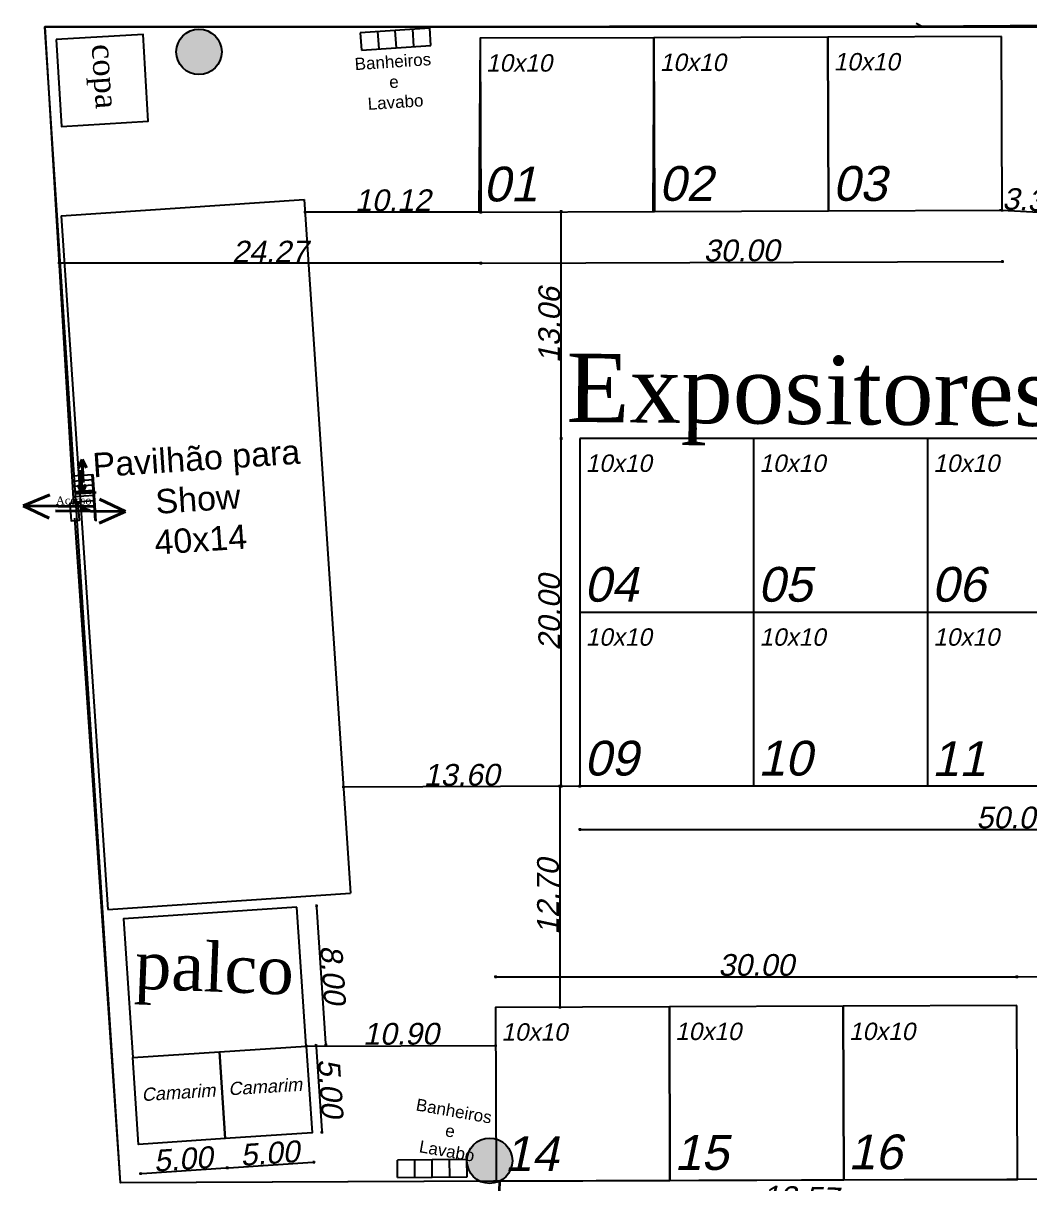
# Model space of a CAD drawing. Header units: metres. Extents: x 2113 to 5678, y -2764 to 956.
# Drawn here: x 4701.5 to 4759.4, y -1361.6 to -1294.9 of the extents above; entities that cross this region are included whole.
import ezdxf

# ---------------------------------------------------------------- set-up
doc = ezdxf.new("R2010")
doc.units = ezdxf.units.M
doc.header["$MEASUREMENT"] = 0
for name, color, linetype in [('ATUALIZADO', 4, 'Continuous'), ('Cota', 1, 'Continuous'), ('COTASOK', 1, 'Continuous'), ('ESTRUTURA', 7, 'Continuous'), ('PAREDE', 7, 'Continuous'), ('TELHADO', 6, 'Continuous'), ('TextoÁreas', 7, 'Continuous')]:
    doc.layers.add(name, color=color, linetype=linetype)
doc.styles.add('JEF', font='times.ttf', dxfattribs={"height": 0.3})
doc.styles.add('ROMANS', font='romans.shx')
doc.styles.get("Standard").update_dxf_attribs({"font": 'arial.ttf'})
doc.styles.add('TimesNewRoman', font='times.ttf')
doc.styles.add('util2000', font='arial.ttf', dxfattribs={"oblique": 12.000028})
doc.dimstyles.new('Copy of int_1-50_m_MS_50', dxfattribs={"dimscale": 0.05, "dimtxt": 25, "dimasz": 1.5, "dimexe": 1, "dimexo": 0, "dimgap": 0.75, "dimtad": 1, "dimzin": 1, "dimdsep": 46, "dimtxsty": 'util2000', "dimblk": '_U2_SETA01', "dimcen": 1.5, "dimse1": 1, "dimse2": 1, "dimclrd": 1, "dimclre": 1, "dimclrt": 1, "dimazin": 3, "dimtfac": 1, "dimtix": 1, "dimtmove": 1, "dimatfit": 3, "dimldrblk": '_U2_SETA02', "dimfxl": 1, "dimtzin": 12, "dimarcsym": 0})

# ---------------------------------------------------------------- blocks, each defined once
blk = doc.blocks.new('_U2_SETA01')
at = {"color": 0}
for p, q in [((-1, 0), (1, 0)), ((0, -1), (0, 1))]:
    blk.add_line(p, q, dxfattribs=at)
blk.add_line((-0.5, -0.5), (0.5, 0.5))
blk = doc.blocks.new('*D430')
at = {"layer": 'Cota', "color": 1, "lineweight": -2, "transparency": 16777216}
blk.add_line((4733.608, -1341.247), (4783.458, -1341.247), dxfattribs=at)
at = {"layer": 'Defpoints', "color": 0, "transparency": 16777216}
for p in [(4733.533, -1338.764), (4783.533, -1338.764), (4783.533, -1341.247)]:
    blk.add_point(p, dxfattribs=at)
at = {"layer": 'Cota', "color": 1, "lineweight": -2, "transparency": 16777216, "xscale": 0.07500000000000001, "yscale": 0.07500000000000001, "zscale": 0.07500000000000001, "rotation": 180}
blk.add_blockref('_U2_SETA01', (4733.533, -1341.247), dxfattribs=at)
at = {"layer": 'Cota', "color": 1, "lineweight": -2, "transparency": 16777216, "xscale": 0.07500000000000001, "yscale": 0.07500000000000001, "zscale": 0.07500000000000001}
blk.add_blockref('_U2_SETA01', (4783.533, -1341.247), dxfattribs=at)
at = {"layer": 'Cota', "color": 1, "transparency": 16777216, "insert": (4758.533, -1340.571), "char_height": 1.25, "attachment_point": 5, "style": 'util2000'}
blk.add_mtext('50.00', dxfattribs=at)
blk = doc.blocks.new('_U2_SETA02')
blk.add_solid([(-1, -0.17), (0, 0), (-1, 0.17)])
blk = doc.blocks.new('*D432')
at = {"layer": 'Cota', "color": 1, "lineweight": -2, "transparency": 16777216}
blk.add_line((4732.458, -1338.689), (4732.458, -1318.839), dxfattribs=at)
at = {"layer": 'Defpoints', "color": 0, "transparency": 16777216}
for p in [(4732.458, -1318.764), (4733.533, -1318.764), (4733.533, -1338.764)]:
    blk.add_point(p, dxfattribs=at)
at = {"layer": 'Cota', "color": 1, "lineweight": -2, "transparency": 16777216, "xscale": 0.07500000000000001, "yscale": 0.07500000000000001, "zscale": 0.07500000000000001}
for p, rotation in [((4732.458, -1318.764), 90), ((4732.458, -1338.764), 270)]:
    blk.add_blockref('_U2_SETA01', p, dxfattribs=dict(at, rotation=rotation))
at = {"layer": 'Cota', "color": 1, "transparency": 16777216, "insert": (4731.783, -1328.764), "char_height": 1.25, "attachment_point": 5, "rotation": 90, "style": 'util2000'}
blk.add_mtext('20.00', dxfattribs=at)
blk = doc.blocks.new('*D433')
at = {"layer": 'Cota', "color": 1, "lineweight": -2, "transparency": 16777216}
blk.add_line((4732.383, -1338.839), (4732.383, -1351.391), dxfattribs=at)
at = {"layer": 'Defpoints', "color": 0, "transparency": 16777216}
for p in [(4733.533, -1338.764), (4732.383, -1351.466), (4733.533, -1351.466)]:
    blk.add_point(p, dxfattribs=at)
at = {"layer": 'Cota', "color": 1, "lineweight": -2, "transparency": 16777216, "xscale": 0.07500000000000001, "yscale": 0.07500000000000001, "zscale": 0.07500000000000001}
for p, rotation in [((4732.383, -1338.764), 90), ((4732.383, -1351.466), 270)]:
    blk.add_blockref('_U2_SETA01', p, dxfattribs=dict(at, rotation=rotation))
at = {"layer": 'Cota', "color": 1, "transparency": 16777216, "insert": (4731.708, -1345.115), "char_height": 1.25, "attachment_point": 5, "rotation": 90, "style": 'util2000'}
blk.add_mtext('12.70', dxfattribs=at)
blk = doc.blocks.new('*D434')
at = {"layer": 'Cota', "color": 1, "lineweight": -2, "transparency": 16777216}
blk.add_line((4732.458, -1318.689), (4732.458, -1305.778), dxfattribs=at)
at = {"layer": 'Defpoints', "color": 0, "transparency": 16777216}
for p in [(4732.458, -1305.703), (4737.728, -1305.703), (4733.533, -1318.764)]:
    blk.add_point(p, dxfattribs=at)
at = {"layer": 'Cota', "color": 1, "lineweight": -2, "transparency": 16777216, "xscale": 0.07500000000000001, "yscale": 0.07500000000000001, "zscale": 0.07500000000000001}
for p, rotation in [((4732.458, -1305.703), 90), ((4732.458, -1318.764), 270)]:
    blk.add_blockref('_U2_SETA01', p, dxfattribs=dict(at, rotation=rotation))
at = {"layer": 'Cota', "color": 1, "transparency": 16777216, "insert": (4731.782, -1312.234), "char_height": 1.25, "attachment_point": 5, "rotation": 90, "style": 'util2000'}
blk.add_mtext('13.06', dxfattribs=at)
blk = doc.blocks.new('*D435')
at = {"layer": 'Cota', "color": 1, "lineweight": -2, "transparency": 16777216}
blk.add_line((4727.919, -1308.675), (4757.769, -1308.571), dxfattribs=at)
at = {"layer": 'Defpoints', "color": 0, "transparency": 16777216}
for p in [(4727.834, -1305.738), (4757.834, -1305.634), (4757.844, -1308.571)]:
    blk.add_point(p, dxfattribs=at)
at = {"layer": 'Cota', "color": 1, "lineweight": -2, "transparency": 16777216, "xscale": 0.07500000000000001, "yscale": 0.07500000000000001, "zscale": 0.07500000000000001}
for p, rotation in [((4757.844, -1308.571), 0.1995303245164717), ((4727.844, -1308.675), 180.1995303245165)]:
    blk.add_blockref('_U2_SETA01', p, dxfattribs=dict(at, rotation=rotation))
at = {"layer": 'Cota', "color": 1, "transparency": 16777216, "insert": (4742.842, -1307.947), "char_height": 1.25, "attachment_point": 5, "rotation": 0.19953, "style": 'util2000'}
blk.add_mtext('30.00', dxfattribs=at)
blk = doc.blocks.new('*D436')
at = {"layer": 'Cota', "color": 1, "lineweight": -2, "transparency": 16777216}
blk.add_line((4728.758, -1349.729), (4758.608, -1349.729), dxfattribs=at)
at = {"layer": 'Defpoints', "color": 0, "transparency": 16777216}
for p in [(4758.683, -1349.729), (4728.683, -1351.483), (4758.683, -1351.483)]:
    blk.add_point(p, dxfattribs=at)
at = {"layer": 'Cota', "color": 1, "lineweight": -2, "transparency": 16777216, "xscale": 0.07500000000000001, "yscale": 0.07500000000000001, "zscale": 0.07500000000000001, "rotation": 180}
blk.add_blockref('_U2_SETA01', (4728.683, -1349.729), dxfattribs=at)
at = {"layer": 'Cota', "color": 1, "lineweight": -2, "transparency": 16777216, "xscale": 0.07500000000000001, "yscale": 0.07500000000000001, "zscale": 0.07500000000000001}
blk.add_blockref('_U2_SETA01', (4758.683, -1349.729), dxfattribs=at)
at = {"layer": 'Cota', "color": 1, "transparency": 16777216, "insert": (4743.683, -1349.053), "char_height": 1.25, "attachment_point": 5, "style": 'util2000'}
blk.add_mtext('30.00', dxfattribs=at)
blk = doc.blocks.new('*D437')
at = {"layer": 'Cota', "color": 1, "lineweight": -2, "transparency": 16777216}
blk.add_line((4758.747, -1349.728), (4768.157, -1349.669), dxfattribs=at)
at = {"layer": 'Defpoints', "color": 0, "transparency": 16777216}
for p in [(4768.232, -1349.668), (4758.683, -1351.378), (4768.242, -1351.318)]:
    blk.add_point(p, dxfattribs=at)
at = {"layer": 'Cota', "color": 1, "lineweight": -2, "transparency": 16777216, "xscale": 0.07500000000000001, "yscale": 0.07500000000000001, "zscale": 0.07500000000000001}
for p, rotation in [((4758.672, -1349.729), 180.3615039330208), ((4768.232, -1349.668), 0.3615039330207457)]:
    blk.add_blockref('_U2_SETA01', p, dxfattribs=dict(at, rotation=rotation))
at = {"layer": 'Cota', "color": 1, "transparency": 16777216, "insert": (4763.448, -1349.023), "char_height": 1.25, "attachment_point": 5, "rotation": 0.3615, "style": 'util2000'}
blk.add_mtext('9.56', dxfattribs=at)
blk = doc.blocks.new('*D440')
at = {"layer": 'Cota', "color": 1, "lineweight": -2, "transparency": 16777216}
blk.add_line((4727.769, -1308.675), (4703.651, -1308.675), dxfattribs=at)
at = {"layer": 'Defpoints', "color": 0, "transparency": 16777216}
for p in [(4703.576, -1308.675), (4703.576, -1308.675), (4727.844, -1308.675)]:
    blk.add_point(p, dxfattribs=at)
at = {"layer": 'Cota', "color": 1, "lineweight": -2, "transparency": 16777216, "xscale": 0.07500000000000001, "yscale": 0.07500000000000001, "zscale": 0.07500000000000001, "rotation": 180}
blk.add_blockref('_U2_SETA01', (4703.576, -1308.675), dxfattribs=at)
at = {"layer": 'Cota', "color": 1, "lineweight": -2, "transparency": 16777216, "xscale": 0.07500000000000001, "yscale": 0.07500000000000001, "zscale": 0.07500000000000001}
blk.add_blockref('_U2_SETA01', (4727.844, -1308.675), dxfattribs=at)
at = {"layer": 'Cota', "color": 1, "transparency": 16777216, "insert": (4715.71, -1308.01), "char_height": 1.25, "attachment_point": 5, "style": 'util2000'}
blk.add_mtext('24.27', dxfattribs=at)
blk = doc.blocks.new('*D441')
at = {"layer": 'Cota', "color": 1, "lineweight": -2, "transparency": 16777216}
for p, q in [((4757.759, -1305.63), (4757.684, -1305.626)), ((4757.834, -1305.634), (4761.192, -1305.817)), ((4761.267, -1305.821), (4761.342, -1305.825))]:
    blk.add_line(p, q, dxfattribs=at)
at = {"layer": 'Defpoints', "color": 0, "transparency": 16777216}
for p in [(4757.834, -1305.634), (4761.192, -1305.817), (4761.192, -1305.817)]:
    blk.add_point(p, dxfattribs=at)
at = {"layer": 'Cota', "color": 1, "lineweight": -2, "transparency": 16777216, "xscale": 0.07500000000000001, "yscale": 0.07500000000000001, "zscale": 0.07500000000000001}
for p, rotation in [((4757.834, -1305.634), 356.8782008036445), ((4761.192, -1305.817), 176.8782008036445)]:
    blk.add_blockref('_U2_SETA01', p, dxfattribs=dict(at, rotation=rotation))
at = {"layer": 'Cota', "color": 1, "transparency": 16777216, "insert": (4759.55, -1305.05), "char_height": 1.25, "attachment_point": 5, "rotation": 356.8782, "style": 'util2000'}
blk.add_mtext('3.36', dxfattribs=at)
blk = doc.blocks.new('*D444')
at = {"layer": 'Cota', "color": 1, "lineweight": -2, "transparency": 16777216}
blk.add_line((4739.494, -1362.906), (4752.912, -1363.289), dxfattribs=at)
at = {"layer": 'Defpoints', "color": 0, "transparency": 16777216}
for p in [(4739.419, -1362.904), (4752.987, -1363.292), (4752.987, -1363.292)]:
    blk.add_point(p, dxfattribs=at)
at = {"layer": 'Cota', "color": 1, "lineweight": -2, "transparency": 16777216, "xscale": 0.07500000000000001, "yscale": 0.07500000000000001, "zscale": 0.07500000000000001}
for p, rotation in [((4739.419, -1362.904), 178.3624991956083), ((4752.987, -1363.292), 358.3624991956083)]:
    blk.add_blockref('_U2_SETA01', p, dxfattribs=dict(at, rotation=rotation))
at = {"layer": 'Cota', "color": 1, "transparency": 16777216, "insert": (4746.222, -1362.422), "char_height": 1.25, "attachment_point": 5, "rotation": 358.3625, "style": 'util2000'}
blk.add_mtext('13.57', dxfattribs=at)
blk = doc.blocks.new('*D417')
at = {"color": 1, "lineweight": -2, "transparency": 16777216}
blk.add_line((4718.921, -1353.557), (4718.396, -1345.725), dxfattribs=at)
at = {"layer": 'Defpoints', "color": 0, "transparency": 16777216}
for p in [(4717.256, -1345.726), (4718.391, -1345.65), (4717.791, -1353.708)]:
    blk.add_point(p, dxfattribs=at)
at = {"color": 1, "lineweight": -2, "transparency": 16777216, "xscale": 0.07500000000000001, "yscale": 0.07500000000000001, "zscale": 0.07500000000000001}
for p, rotation in [((4718.391, -1345.65), 93.83096667866728), ((4718.926, -1353.632), 273.8309666786673)]:
    blk.add_blockref('_U2_SETA01', p, dxfattribs=dict(at, rotation=rotation))
at = {"color": 1, "transparency": 16777216, "insert": (4719.333, -1349.596), "char_height": 1.25, "attachment_point": 5, "rotation": 273.83097, "style": 'util2000'}
blk.add_mtext('8.00', dxfattribs=at)
blk = doc.blocks.new('*D418')
at = {"color": 1, "lineweight": -2, "transparency": 16777216}
blk.add_line((4717.866, -1353.708), (4728.616, -1353.671), dxfattribs=at)
at = {"layer": 'Defpoints', "color": 0, "transparency": 16777216}
for p in [(4717.791, -1353.708), (4728.691, -1353.67), (4728.691, -1353.67)]:
    blk.add_point(p, dxfattribs=at)
at = {"color": 1, "lineweight": -2, "transparency": 16777216, "xscale": 0.07500000000000001, "yscale": 0.07500000000000001, "zscale": 0.07500000000000001}
for p, rotation in [((4717.791, -1353.708), 180.1995303209843), ((4728.691, -1353.67), 0.1995303209842877)]:
    blk.add_blockref('_U2_SETA01', p, dxfattribs=dict(at, rotation=rotation))
at = {"color": 1, "transparency": 16777216, "insert": (4723.238, -1353.014), "char_height": 1.25, "attachment_point": 5, "rotation": 0.19953, "style": 'util2000'}
blk.add_mtext('10.90', dxfattribs=at)
blk = doc.blocks.new('*D419')
at = {"color": 1, "lineweight": -2, "transparency": 16777216}
blk.add_line((4733.458, -1338.764), (4720.009, -1338.821), dxfattribs=at)
at = {"layer": 'Defpoints', "color": 0, "transparency": 16777216}
for p in [(4719.934, -1338.821), (4719.934, -1338.821), (4733.533, -1338.764)]:
    blk.add_point(p, dxfattribs=at)
at = {"color": 1, "lineweight": -2, "transparency": 16777216, "xscale": 0.07500000000000001, "yscale": 0.07500000000000001, "zscale": 0.07500000000000001}
for p, rotation in [((4719.934, -1338.821), 180.2408811277053), ((4733.533, -1338.764), 0.2408811277052525)]:
    blk.add_blockref('_U2_SETA01', p, dxfattribs=dict(at, rotation=rotation))
at = {"color": 1, "transparency": 16777216, "insert": (4726.731, -1338.116), "char_height": 1.25, "attachment_point": 5, "rotation": 0.24088, "style": 'util2000'}
blk.add_mtext('13.60', dxfattribs=at)
blk = doc.blocks.new('*D420')
at = {"color": 1, "lineweight": -2, "transparency": 16777216}
blk.add_line((4727.759, -1305.738), (4717.794, -1305.744), dxfattribs=at)
at = {"layer": 'Defpoints', "color": 0, "transparency": 16777216}
for p in [(4717.719, -1305.744), (4717.719, -1305.744), (4727.834, -1305.738)]:
    blk.add_point(p, dxfattribs=at)
at = {"color": 1, "lineweight": -2, "transparency": 16777216, "xscale": 0.07500000000000001, "yscale": 0.07500000000000001, "zscale": 0.07500000000000001}
for p, rotation in [((4717.719, -1305.744), 180.034419170089), ((4727.834, -1305.738), 0.0344191700889418)]:
    blk.add_blockref('_U2_SETA01', p, dxfattribs=dict(at, rotation=rotation))
at = {"color": 1, "transparency": 16777216, "insert": (4722.776, -1305.066), "char_height": 1.25, "attachment_point": 5, "rotation": 0.03442, "style": 'util2000'}
blk.add_mtext('10.12', dxfattribs=at)
blk = doc.blocks.new('*D421')
at = {"color": 1, "lineweight": -2, "transparency": 16777216}
blk.add_line((4718.358, -1353.745), (4718.682, -1358.585), dxfattribs=at)
at = {"layer": 'Defpoints', "color": 0, "transparency": 16777216}
for p in [(4717.791, -1353.708), (4718.125, -1358.697), (4718.687, -1358.659)]:
    blk.add_point(p, dxfattribs=at)
at = {"color": 1, "lineweight": -2, "transparency": 16777216, "xscale": 0.07500000000000001, "yscale": 0.07500000000000001, "zscale": 0.07500000000000001}
for p, rotation in [((4718.353, -1353.671), 93.83096665163166), ((4718.687, -1358.659), 273.8309666516316)]:
    blk.add_blockref('_U2_SETA01', p, dxfattribs=dict(at, rotation=rotation))
at = {"color": 1, "transparency": 16777216, "insert": (4719.195, -1356.12), "char_height": 1.25, "attachment_point": 5, "rotation": 273.83097, "style": 'util2000'}
blk.add_mtext('5.00', dxfattribs=at)
blk = doc.blocks.new('*D422')
at = {"color": 1, "lineweight": -2, "transparency": 16777216}
blk.add_line((4708.335, -1361.046), (4713.174, -1360.722), dxfattribs=at)
at = {"layer": 'Defpoints', "color": 0, "transparency": 16777216}
for p in [(4713.136, -1359.031), (4708.147, -1359.365), (4713.249, -1360.717)]:
    blk.add_point(p, dxfattribs=at)
at = {"color": 1, "lineweight": -2, "transparency": 16777216, "xscale": 0.07500000000000001, "yscale": 0.07500000000000001, "zscale": 0.07500000000000001}
for p, rotation in [((4708.26, -1361.051), 183.830966651627), ((4713.249, -1360.717), 3.830966651626961)]:
    blk.add_blockref('_U2_SETA01', p, dxfattribs=dict(at, rotation=rotation))
at = {"color": 1, "transparency": 16777216, "insert": (4710.709, -1360.21), "char_height": 1.25, "attachment_point": 5, "rotation": 3.83097, "style": 'util2000'}
blk.add_mtext('5.00', dxfattribs=at)
blk = doc.blocks.new('*D423')
at = {"color": 1, "lineweight": -2, "transparency": 16777216}
blk.add_line((4713.324, -1360.712), (4718.163, -1360.388), dxfattribs=at)
at = {"layer": 'Defpoints', "color": 0, "transparency": 16777216}
for p in [(4713.136, -1359.031), (4718.125, -1358.697), (4718.238, -1360.383)]:
    blk.add_point(p, dxfattribs=at)
at = {"color": 1, "lineweight": -2, "transparency": 16777216, "xscale": 0.07500000000000001, "yscale": 0.07500000000000001, "zscale": 0.07500000000000001}
for p, rotation in [((4718.238, -1360.383), 3.83096669599337), ((4713.249, -1360.717), 183.8309666959934)]:
    blk.add_blockref('_U2_SETA01', p, dxfattribs=dict(at, rotation=rotation))
at = {"color": 1, "transparency": 16777216, "insert": (4715.698, -1359.875), "char_height": 1.25, "attachment_point": 5, "rotation": 3.83097, "style": 'util2000'}
blk.add_mtext('5.00', dxfattribs=at)

msp = doc.modelspace()

# ---------------------------------------------------------------- hatches: boundary and pattern name
at = {"layer": 'PAREDE'}
h = msp.add_hatch(color=5, dxfattribs=at)
h.dxf.hatch_style = 1
h.paths.add_polyline_path([(4712.242, -1297.667, 1), (4710.995, -1295.369, 1)])
h = msp.add_hatch(color=5, dxfattribs=at)
h.dxf.hatch_style = 1
h.paths.add_polyline_path([(4728.967, -1361.454, 1), (4727.72, -1359.157, 1)])

# ---------------------------------------------------------------- linework, layer by layer
at = {"color": 1}
for p, q in [((4702.759, -1295.081), (4783.32, -1295.106)), ((4707.11, -1361.574), (4702.759, -1295.081)), ((4728.914, -1361.482), (4707.11, -1361.574)), ((4726.841, -1421.805), (4728.914, -1361.482))]:
    msp.add_line(p, q, dxfattribs=at)
at = {"layer": 'ATUALIZADO', "linetype": 'Continuous'}
msp.add_line((4752.891, -1294.87), (4753.246, -1295.059), dxfattribs=at)
at = {"layer": 'ATUALIZADO'}
msp.add_line((4768.351, -1294.93), (4752.903, -1295.062), dxfattribs=at)
for points in [[(4752.903, -1295.062), (4735.244, -1295.052), (4702.759, -1295.081), (4704.392, -1322.525)], [(4770.626, -1401.821), (4763.727, -1399.828), (4762.673, -1435.757), (4726.841, -1421.805), (4728.946, -1361.482), (4707.11, -1361.574), (4704.475, -1323.343)], [(4764.002, -1361.36), (4728.571, -1361.483)]]:
    msp.add_lwpolyline(points, dxfattribs=at)
at = {"layer": 'ESTRUTURA'}
for p, q in [((4724.894, -1295.151), (4720.903, -1295.418)), ((4724.961, -1296.149), (4724.894, -1295.151)), ((4720.903, -1295.418), (4720.969, -1296.416)), ((4721.9, -1295.352), (4721.967, -1296.349)), ((4722.898, -1295.285), (4722.965, -1296.283)), ((4723.896, -1295.218), (4723.963, -1296.216)), ((4720.969, -1296.416), (4724.961, -1296.149)), ((4703.701, -1305.942), (4717.67, -1305.007)), ((4717.67, -1305.007), (4720.342, -1344.918)), ((4703.701, -1305.942), (4706.373, -1345.853)), ((4706.373, -1345.853), (4720.342, -1344.918)), ((4725.036, -1360.247), (4723.036, -1360.265)), ((4723.045, -1361.265), (4723.036, -1360.265)), ((4724.045, -1361.256), (4724.036, -1360.256)), ((4727.036, -1360.229), (4725.036, -1360.247)), ((4725.045, -1361.247), (4725.036, -1360.247)), ((4726.045, -1361.238), (4726.036, -1360.238)), ((4727.045, -1361.229), (4727.036, -1360.229)), ((4723.045, -1361.265), (4725.045, -1361.247)), ((4725.045, -1361.247), (4727.045, -1361.229))]:
    msp.add_line(p, q, dxfattribs=at)
for points in [[(4717.256, -1345.726), (4707.278, -1346.394), (4707.813, -1354.376), (4717.791, -1353.708)], [(4712.802, -1354.042), (4717.791, -1353.708), (4718.125, -1358.697), (4713.136, -1359.031)], [(4707.813, -1354.376), (4712.802, -1354.042), (4713.136, -1359.031), (4708.147, -1359.365)]]:
    msp.add_lwpolyline(points, close=True, dxfattribs=at)
at = {"layer": 'PAREDE'}
for p, q in [((4727.799, -1295.738), (4727.728, -1305.738)), ((4727.799, -1295.738), (4727.728, -1305.738)), ((4737.799, -1295.704), (4737.728, -1305.703)), ((4737.799, -1295.704), (4737.728, -1305.703)), ((4733.533, -1318.764), (4733.533, -1338.764)), ((4783.533, -1318.764), (4733.533, -1318.764)), ((4743.533, -1318.764), (4743.533, -1338.764)), ((4753.533, -1318.764), (4753.533, -1338.764)), ((4704.312, -1320.906), (4705.509, -1320.826)), ((4704.332, -1321.205), (4705.529, -1321.125)), ((4705.459, -1320.829), (4705.636, -1323.473)), ((4705.509, -1320.826), (4705.689, -1323.52)), ((4704.352, -1321.505), (4705.549, -1321.424)), ((4704.372, -1321.804), (4705.569, -1321.724)), ((4704.511, -1321.894), (4705.658, -1321.817)), ((4704.515, -1321.944), (4705.712, -1321.863)), ((4705.708, -1321.813), (4705.709, -1321.813)), ((4704.392, -1322.103), (4705.589, -1322.023)), ((4704.412, -1322.403), (4705.61, -1322.322)), ((4783.533, -1328.764), (4733.533, -1328.764)), ((4783.533, -1338.764), (4733.533, -1338.764))]:
    msp.add_line(p, q, dxfattribs=at)
for points in [[(4703.411, -1295.816), (4703.708, -1300.807), (4708.699, -1300.51), (4708.402, -1295.518)], [(4737.799, -1295.704), (4727.799, -1295.738), (4727.834, -1305.738), (4737.834, -1305.703)], [(4747.799, -1295.669), (4737.799, -1295.704), (4737.834, -1305.703), (4747.834, -1305.669)], [(4757.799, -1295.634), (4747.799, -1295.669), (4747.834, -1305.669), (4757.834, -1305.634)], [(4704.678, -1322.463), (4704.199, -1322.498), (4704.272, -1323.489), (4704.751, -1323.458)], [(4738.683, -1351.448), (4728.683, -1351.483), (4728.718, -1361.483), (4738.718, -1361.448)], [(4748.683, -1351.413), (4738.683, -1351.448), (4738.718, -1361.448), (4748.718, -1361.413)], [(4758.683, -1351.378), (4748.683, -1351.413), (4748.718, -1361.413), (4758.718, -1361.378)]]:
    msp.add_lwpolyline(points, close=True, dxfattribs=at)
for centre in [(4711.619, -1296.518), (4728.344, -1360.306)]:
    msp.add_circle(centre, 1.307, dxfattribs=at)
at = {"layer": 'TELHADO', "lineweight": 40}
for p, q in [((4704.892, -1319.958), (4704.686, -1320.469)), ((4704.892, -1319.958), (4704.686, -1320.469)), ((4704.956, -1321.298), (4704.892, -1319.958)), ((4704.892, -1319.958), (4705.146, -1320.447)), ((4704.956, -1321.298), (4704.892, -1319.958)), ((4704.892, -1319.958), (4705.146, -1320.447)), ((4704.832, -1320.58), (4704.897, -1321.92)), ((4704.832, -1320.58), (4704.897, -1321.92)), ((4704.897, -1321.92), (4704.643, -1321.43)), ((4704.897, -1321.92), (4704.643, -1321.43)), ((4704.897, -1321.92), (4705.102, -1321.408)), ((4704.897, -1321.92), (4705.102, -1321.408)), ((4701.508, -1322.628), (4703.041, -1322.005)), ((4707.385, -1322.956), (4705.889, -1322.251)), ((4707.385, -1322.956), (4705.889, -1322.251)), ((4705.533, -1322.668), (4701.508, -1322.628)), ((4701.508, -1322.628), (4703.005, -1323.333)), ((4705.533, -1322.668), (4701.508, -1322.628)), ((4701.508, -1322.628), (4703.005, -1323.333)), ((4703.36, -1322.916), (4707.385, -1322.956)), ((4703.36, -1322.916), (4707.385, -1322.956)), ((4705.334, -1322.894), (4704.808, -1322.729)), ((4707.385, -1322.956), (4705.875, -1323.631)), ((4707.385, -1322.956), (4705.875, -1323.631))]:
    msp.add_line(p, q, dxfattribs=at)

# ---------------------------------------------------------------- texts
at = {"layer": 'COTASOK', "insert": (4703.39, -1322.088), "char_height": 0.4688, "width": 2.38344, "attachment_point": 1, "style": 'JEF'}
msp.add_mtext('Acesso', dxfattribs=at)
at = {"layer": 'PAREDE', "color": 1, "char_height": 0.7, "attachment_point": 7}
for insert, rotation in [((4722.899, -1299.767), 3.79878), ((4725.77, -1360.088), 349.99061)]:
    msp.add_mtext('\\pi-2.14703;{\\C256;Banheiros\\P\\pi-0.23373;e\\P\\pi-1.55017;Lavabo}', dxfattribs=dict(at, insert=insert, rotation=rotation))
at = {"layer": 'PAREDE', "color": 1, "attachment_point": 7, "rotation": 359.96781, "style": 'util2000'}
for s, insert, char_height in [('{\\f@Arial Unicode MS|b0|i0|c0|p34;\\C256;\\P\\H1.4286x;10x10}', (4728.134, -1297.667), 0.7), ('{\\f@Arial Unicode MS|b0|i0|c0|p34;\\C256;\\P\\H1.4286x;10x10}', (4738.134, -1297.632), 0.7), ('{\\f@Arial Unicode MS|b0|i0|c0|p34;\\C256;\\P\\H1.4286x;10x10}', (4748.134, -1297.598), 0.7), ('{\\f@Arial Unicode MS|b0|i0|c0|p34;\\C256;\\P\\H1.4286x;01}', (4727.984, -1305.15), 1.4), ('{\\f@Arial Unicode MS|b0|i0|c0|p34;\\C256;\\P\\H1.4286x;02}', (4738.09, -1305.116), 1.4), ('{\\f@Arial Unicode MS|b0|i0|c0|p34;\\C256;\\P\\H1.4286x;03}', (4748.09, -1305.116), 1.4), ('{\\f@Arial Unicode MS|b0|i0|c0|p34;\\C256;\\P\\H1.4286x;10x10}', (4733.868, -1320.693), 0.7), ('{\\f@Arial Unicode MS|b0|i0|c0|p34;\\C256;\\P\\H1.4286x;10x10}', (4743.868, -1320.693), 0.7), ('{\\f@Arial Unicode MS|b0|i0|c0|p34;\\C256;\\P\\H1.4286x;10x10}', (4753.868, -1320.693), 0.7), ('{\\f@Arial Unicode MS|b0|i0|c0|p34;\\C256;\\P\\H1.4286x;04}', (4733.789, -1328.176), 1.4), ('{\\f@Arial Unicode MS|b0|i0|c0|p34;\\C256;\\P\\H1.4286x;05}', (4743.789, -1328.176), 1.4), ('{\\f@Arial Unicode MS|b0|i0|c0|p34;\\C256;\\P\\H1.4286x;06}', (4753.789, -1328.176), 1.4), ('{\\f@Arial Unicode MS|b0|i0|c0|p34;\\C256;\\P\\H1.4286x;10x10}', (4733.868, -1330.693), 0.7), ('{\\f@Arial Unicode MS|b0|i0|c0|p34;\\C256;\\P\\H1.4286x;10x10}', (4743.868, -1330.693), 0.7), ('{\\f@Arial Unicode MS|b0|i0|c0|p34;\\C256;\\P\\H1.4286x;10x10}', (4753.868, -1330.693), 0.7), ('{\\f@Arial Unicode MS|b0|i0|c0|p34;\\C256;\\P\\H1.4286x;09}', (4733.789, -1338.176), 1.4), ('{\\f@Arial Unicode MS|b0|i0|c0|p34;\\C256;\\P\\H1.4286x;10}', (4743.789, -1338.176), 1.4), ('{\\f@Arial Unicode MS|b0|i0|c0|p34;\\C256;\\P\\H1.4286x;11}', (4753.789, -1338.176), 1.4), ('{\\f@Arial Unicode MS|b0|i0|c0|p34;\\C256;\\P\\H1.4286x;10x10}', (4729.018, -1353.412), 0.7), ('{\\f@Arial Unicode MS|b0|i0|c0|p34;\\C256;\\P\\H1.4286x;10x10}', (4739.017, -1353.377), 0.7), ('{\\f@Arial Unicode MS|b0|i0|c0|p34;\\C256;\\P\\H1.4286x;10x10}', (4749.018, -1353.376), 0.7), ('{\\f@Arial Unicode MS|b0|i0|c0|p34;\\C256;\\P\\H1.4286x;14}', (4729.202, -1360.894), 1.4), ('{\\f@Arial Unicode MS|b0|i0|c0|p34;\\C256;\\P\\H1.4286x;15}', (4738.974, -1360.86), 1.4), ('{\\f@Arial Unicode MS|b0|i0|c0|p34;\\C256;\\P\\H1.4286x;16}', (4748.973, -1360.825), 1.4)]:
    msp.add_mtext(s, dxfattribs=dict(at, insert=insert, char_height=char_height))
at = {"layer": 'PAREDE', "color": 1, "insert": (4703.72, -1325.818), "char_height": 1.4, "width": 16.01334, "attachment_point": 7, "rotation": 3.79878}
msp.add_mtext('\\pi2.14357;{\\C256;Pavilhão para \\P\\pi5.61206;Show\\P\\pi5.40196;40x14}', dxfattribs=at)
at = {"layer": 'PAREDE', "insert": (4707.99, -1347.598), "char_height": 2.8, "attachment_point": 1, "rotation": 357.72049, "style": 'ROMANS'}
msp.add_mtext_dynamic_manual_height_columns('{\\fTimes New Roman|b0|i0|c0|p18;palco}', width=57.76889, gutter_width=15, heights=[0], dxfattribs=at)
at = {"layer": 'PAREDE', "color": 1, "char_height": 0.75, "width": 2.58285, "attachment_point": 7, "rotation": 3.58011, "style": 'util2000'}
for insert in [(4708.348, -1356.89), (4713.336, -1356.556)]:
    msp.add_mtext('{\\f@Arial Unicode MS|b0|i0|c0|p34;\\C256;Camarim}', dxfattribs=dict(at, insert=insert))
at = {"layer": 'TextoÁreas', "style": 'TimesNewRoman'}
for s, height, rotation, p in [('copa', 1.311, 273.83097, (4705.441, -1296.107)), ('Expositores Externos', 3.93287, 359.51731, (4732.749, -1317.805))]:
    msp.add_text(s, height=height, rotation=rotation, dxfattribs=at).set_placement(p)

# ---------------------------------------------------------------- dimensions: what is measured, and where the dimension line sits
for p1, p2, distance, picture, middle in [((4727.834, -1305.738), (4717.719, -1305.744), 0, '*D420', (4722.776, -1305.066)), ((4733.533, -1338.764), (4719.934, -1338.821), 0, '*D419', (4726.731, -1338.116)), ((4717.791, -1353.708), (4717.256, -1345.726), -1.138, '*D417', (4719.333, -1349.596)), ((4717.791, -1353.708), (4728.691, -1353.67), 0, '*D418', (4723.238, -1353.014)), ((4717.791, -1353.708), (4718.125, -1358.697), 0.564, '*D421', (4719.195, -1356.12)), ((4708.147, -1359.365), (4713.136, -1359.031), -1.689, '*D422', (4710.709, -1360.21)), ((4713.136, -1359.031), (4718.125, -1358.697), -1.689, '*D423', (4715.698, -1359.875))]:
    dim = msp.add_aligned_dim(p1=p1, p2=p2, distance=distance, dimstyle='Copy of int_1-50_m_MS_50')
    dim.commit()
    dim.dimension.update_dxf_attribs({"geometry": picture, "text_midpoint": middle})
at = {"layer": 'Cota', "color": 1}
for p1, p2, distance, picture, middle in [((4757.834, -1305.634), (4761.192, -1305.817), 0, '*D441', (4759.55, -1305.05)), ((4727.834, -1305.738), (4757.834, -1305.634), -2.937, '*D435', (4742.842, -1307.947)), ((4727.844, -1308.675), (4703.576, -1308.675), 0, '*D440', (4715.71, -1308.01)), ((4728.683, -1351.483), (4758.683, -1351.483), 1.754, '*D436', (4743.683, -1349.053)), ((4758.683, -1351.378), (4768.242, -1351.318), 1.65, '*D437', (4763.448, -1349.023)), ((4739.419, -1362.904), (4752.987, -1363.292), 0, '*D444', (4746.222, -1362.422))]:
    dim = msp.add_aligned_dim(p1=p1, p2=p2, distance=distance, dimstyle='Copy of int_1-50_m_MS_50', dxfattribs=at)
    dim.commit()
    dim.dimension.update_dxf_attribs({"geometry": picture, "text_midpoint": middle})
for base, p1, p2, picture, middle in [((4732.458, -1305.703), (4733.533, -1318.764), (4737.728, -1305.703), '*D434', (4731.782, -1312.234)), ((4732.458, -1318.764), (4733.533, -1338.764), (4733.533, -1318.764), '*D432', (4731.783, -1328.764)), ((4732.383, -1351.466), (4733.533, -1338.764), (4733.533, -1351.466), '*D433', (4731.708, -1345.115))]:
    dim = msp.add_linear_dim(base=base, p1=p1, p2=p2, angle=90, dimstyle='Copy of int_1-50_m_MS_50', dxfattribs=at)
    dim.commit()
    dim.dimension.update_dxf_attribs({"geometry": picture, "text_midpoint": middle})
dim = msp.add_linear_dim(base=(4783.533, -1341.247), p1=(4733.533, -1338.764), p2=(4783.533, -1338.764), dimstyle='Copy of int_1-50_m_MS_50', dxfattribs=at)
dim.commit()
dim.dimension.update_dxf_attribs({"geometry": '*D430', "text_midpoint": (4758.533, -1340.571)})

doc.saveas('drawing.dxf')
